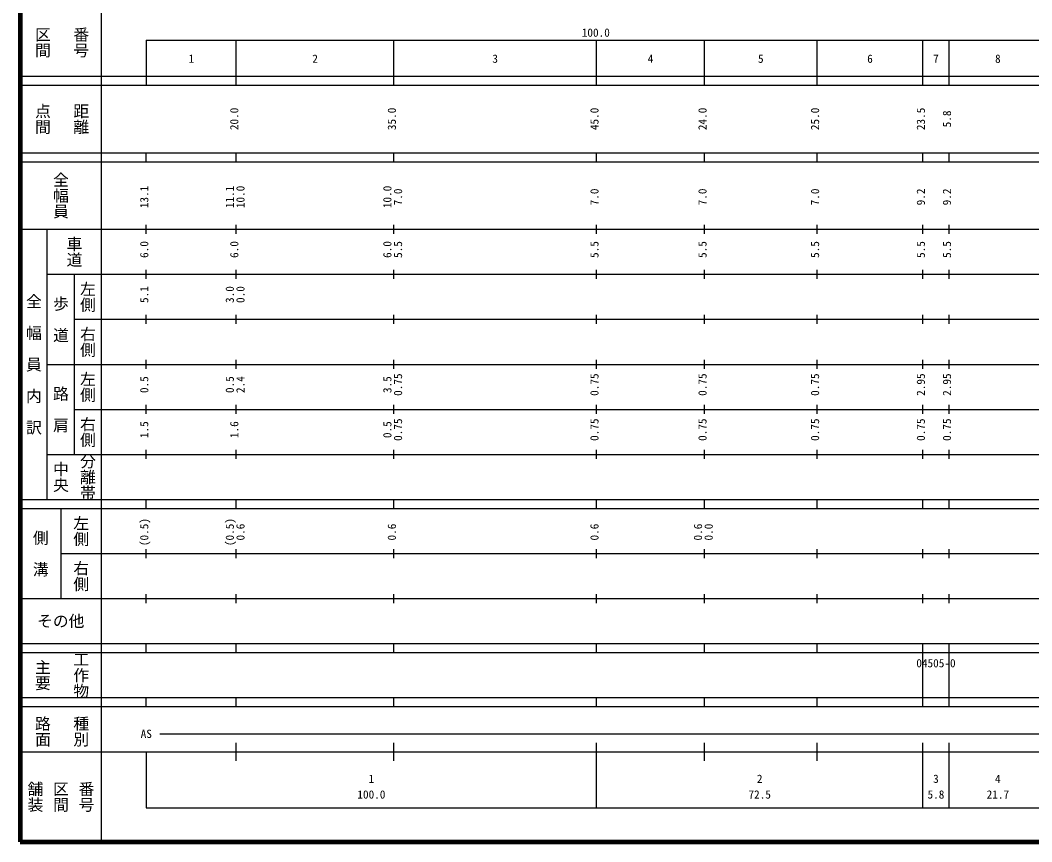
# Model space of a CAD drawing. Units: millimetres on the paper, enlarged 1000 times. Extents: x 40000 to 680000, y 20000 to 380000.
# Drawn here: x 40000 to 264682, y 20000 to 202409 of the extents above; entities that cross this region are included whole.
import ezdxf
from ezdxf.enums import TextEntityAlignment as Align

# ---------------------------------------------------------------- set-up
doc = ezdxf.new("R2010")
doc.units = ezdxf.units.MM
doc.header["$LTSCALE"] = 1000
doc.layers.add('M-TTL', color=2, linetype='Continuous', lineweight=140)
doc.layers.add('M-TTL-BAND', color=7, linetype='Continuous', lineweight=25)
doc.styles.add('@ＭＳ ゴシック', font='')
doc.styles.add('ＭＳ ゴシック', font='')
doc.styles.get('@ＭＳ ゴシック').set_extended_font_data('@MS Gothic')
doc.styles.get('ＭＳ ゴシック').set_extended_font_data('MS Gothic')

msp = doc.modelspace()

# ---------------------------------------------------------------- linework, layer by layer
at = {"layer": 'M-TTL'}
for p, q in [((40000, 380000), (40000, 20000)), ((40000, 20000), (680000, 20000))]:
    msp.add_line(p, q, dxfattribs=at)
at = {"layer": 'M-TTL-BAND'}
for p, q in [((58000, 370000), (58000, 20000)), ((68000, 198000), (579000, 198000)), ((68000, 198000), (68000, 188000)), ((88000, 188000), (88000, 198000)), ((123000, 188000), (123000, 198000)), ((168000, 188000), (168000, 198000)), ((192000, 188000), (192000, 198000)), ((217000, 188000), (217000, 198000)), ((240500, 188000), (240500, 198000)), ((246300, 188000), (246300, 198000)), ((40000, 190000), (579000, 190000)), ((40000, 188000), (579000, 188000)), ((40000, 173000), (579000, 173000)), ((40000, 171000), (579000, 171000)), ((68000, 171000), (68000, 173000)), ((88000, 171000), (88000, 173000)), ((123000, 171000), (123000, 173000)), ((168000, 171000), (168000, 173000)), ((192000, 171000), (192000, 173000)), ((217000, 171000), (217000, 173000)), ((240500, 171000), (240500, 173000)), ((246300, 171000), (246300, 173000)), ((40000, 156000), (579000, 156000)), ((46000, 96000), (46000, 156000)), ((68000, 155000), (68000, 157000)), ((88000, 155000), (88000, 157000)), ((123000, 155000), (123000, 157000)), ((168000, 155000), (168000, 157000)), ((192000, 155000), (192000, 157000)), ((217000, 155000), (217000, 157000)), ((240500, 155000), (240500, 157000)), ((246300, 155000), (246300, 157000)), ((68000, 145000), (68000, 147000)), ((88000, 145000), (88000, 147000)), ((123000, 145000), (123000, 147000)), ((168000, 145000), (168000, 147000)), ((192000, 145000), (192000, 147000)), ((217000, 145000), (217000, 147000)), ((240500, 145000), (240500, 147000)), ((246300, 145000), (246300, 147000)), ((46000, 146000), (579000, 146000)), ((52000, 146000), (52000, 106000)), ((52000, 136000), (579000, 136000)), ((68000, 135000), (68000, 137000)), ((88000, 135000), (88000, 137000)), ((123000, 135000), (123000, 137000)), ((168000, 135000), (168000, 137000)), ((192000, 135000), (192000, 137000)), ((217000, 135000), (217000, 137000)), ((240500, 135000), (240500, 137000)), ((246300, 135000), (246300, 137000)), ((46000, 126000), (579000, 126000)), ((68000, 125000), (68000, 127000)), ((88000, 125000), (88000, 127000)), ((123000, 125000), (123000, 127000)), ((168000, 125000), (168000, 127000)), ((192000, 125000), (192000, 127000)), ((217000, 125000), (217000, 127000)), ((240500, 125000), (240500, 127000)), ((246300, 125000), (246300, 127000)), ((68000, 115000), (68000, 117000)), ((88000, 115000), (88000, 117000)), ((123000, 115000), (123000, 117000)), ((168000, 115000), (168000, 117000)), ((192000, 115000), (192000, 117000)), ((217000, 115000), (217000, 117000)), ((240500, 115000), (240500, 117000)), ((246300, 115000), (246300, 117000)), ((52000, 116000), (579000, 116000)), ((46000, 106000), (579000, 106000)), ((68000, 105000), (68000, 107000)), ((88000, 105000), (88000, 107000)), ((123000, 105000), (123000, 107000)), ((168000, 105000), (168000, 107000)), ((192000, 105000), (192000, 107000)), ((217000, 105000), (217000, 107000)), ((240500, 105000), (240500, 107000)), ((246300, 105000), (246300, 107000)), ((40000, 96000), (579000, 96000)), ((68000, 94000), (68000, 96000)), ((88000, 94000), (88000, 96000)), ((123000, 94000), (123000, 96000)), ((168000, 94000), (168000, 96000)), ((192000, 94000), (192000, 96000)), ((217000, 94000), (217000, 96000)), ((240500, 94000), (240500, 96000)), ((246300, 94000), (246300, 96000)), ((40000, 94000), (579000, 94000)), ((49000, 94000), (49000, 74000)), ((49000, 84000), (579000, 84000)), ((68000, 83000), (68000, 85000)), ((88000, 83000), (88000, 85000)), ((123000, 83000), (123000, 85000)), ((168000, 83000), (168000, 85000)), ((192000, 83000), (192000, 85000)), ((217000, 83000), (217000, 85000)), ((240500, 83000), (240500, 85000)), ((246300, 83000), (246300, 85000)), ((68000, 73000), (68000, 75000)), ((88000, 73000), (88000, 75000)), ((123000, 73000), (123000, 75000)), ((168000, 73000), (168000, 75000)), ((192000, 73000), (192000, 75000)), ((217000, 73000), (217000, 75000)), ((240500, 73000), (240500, 75000)), ((246300, 73000), (246300, 75000)), ((40000, 74000), (579000, 74000)), ((40000, 64000), (579000, 64000)), ((68000, 62000), (68000, 64000)), ((88000, 62000), (88000, 64000)), ((123000, 62000), (123000, 64000)), ((168000, 62000), (168000, 64000)), ((192000, 62000), (192000, 64000)), ((217000, 62000), (217000, 64000)), ((240500, 62000), (240500, 64000)), ((246300, 62000), (246300, 64000)), ((40000, 62000), (579000, 62000)), ((240500, 52000), (240500, 62000)), ((246300, 52000), (246300, 62000)), ((40000, 52000), (579000, 52000)), ((68000, 50000), (68000, 52000)), ((88000, 50000), (88000, 52000)), ((123000, 50000), (123000, 52000)), ((168000, 50000), (168000, 52000)), ((192000, 50000), (192000, 52000)), ((217000, 50000), (217000, 52000)), ((240500, 50000), (240500, 52000)), ((246300, 50000), (246300, 52000)), ((40000, 50000), (579000, 50000)), ((71000, 44000), (565000, 44000)), ((88000, 38000), (88000, 42000)), ((123000, 38000), (123000, 42000)), ((168000, 27500), (168000, 42000)), ((192000, 38000), (192000, 42000)), ((217000, 38000), (217000, 42000)), ((240500, 27500), (240500, 42000)), ((246300, 27500), (246300, 42000)), ((40000, 40000), (579000, 40000)), ((68000, 40000), (68000, 27500)), ((68000, 27500), (579000, 27500))]:
    msp.add_line(p, q, dxfattribs=at)

# ---------------------------------------------------------------- texts
at = {"layer": 'M-TTL-BAND', "style": '@ＭＳ ゴシック'}
for s, p in [('区間', (45000, 197500)), ('番号', (53500, 197500)), ('点間', (45000, 180500)), ('距離', (53500, 180500)), ('全幅員', (49000, 163500)), ('車道', (52000, 151000)), ('左側', (55000, 141000)), ('全\u3000幅\u3000員\u3000内\u3000訳', (43000, 126000)), ('歩\u3000道', (49000, 136000)), ('右側', (55000, 131000)), ('左側', (55000, 121000)), ('路\u3000肩', (49000, 116000)), ('右側', (55000, 111000)), ('分離帯', (55000, 101000)), ('中央', (49000, 101000)), ('左側', (53500, 89000)), ('側\u3000溝', (44500, 84000)), ('右側', (53500, 79000)), ('工作物', (53500, 57000)), ('主要', (45000, 57000)), ('路面', (45000, 44500)), ('種別', (53500, 44500)), ('舗装', (43333, 30000)), ('区間', (49000, 30000)), ('番号', (54667, 30000))]:
    msp.add_text(s, height=2566, rotation=270, dxfattribs=at).set_placement(p, align=Align.MIDDLE_CENTER)
at = {"layer": 'M-TTL-BAND', "style": 'ＭＳ ゴシック'}
for s, p in [('100.0', (167844, 198195)), ('1', (78000, 192405)), ('2', (105500, 192405)), ('3', (145500, 192405)), ('4', (180000, 192405)), ('5', (204500, 192405)), ('6', (228750, 192405)), ('7', (243400, 192405)), ('8', (257150, 192405)), ('AS', (68000, 42500)), ('1', (118000, 32523)), ('2', (204250, 32523)), ('3', (243400, 32523)), ('4', (257150, 32523)), ('100.0', (118000, 29033)), ('72.5', (204250, 29033)), ('5.8', (243400, 29033)), ('21.7', (257150, 29033))]:
    msp.add_text(s, height=1833, dxfattribs=at).set_placement(p, align=Align.BOTTOM_CENTER)
for s, p in [('20.0', (89000, 180500)), ('35.0', (124000, 180500)), ('45.0', (169000, 180500)), ('24.0', (193000, 180500)), ('25.0', (218000, 180500)), ('23.5', (241500, 180500)), ('5.8', (247300, 180500)), ('13.1', (69000, 163174)), ('11.1', (88000, 163174)), ('10.0', (90370, 163174)), ('10.0', (123000, 163174)), ('7.0', (125370, 163174)), ('7.0', (169000, 163174)), ('7.0', (193000, 163174)), ('7.0', (218000, 163174)), ('9.2', (241500, 163174)), ('9.2', (247300, 163174)), ('6.0', (69000, 151500)), ('6.0', (89000, 151500)), ('6.0', (123000, 151500)), ('5.5', (125370, 151500)), ('5.5', (169000, 151500)), ('5.5', (193000, 151500)), ('5.5', (218000, 151500)), ('5.5', (241500, 151500)), ('5.5', (247300, 151500)), ('5.1', (69000, 141500)), ('3.0', (88000, 141500)), ('0.0', (90370, 141500)), ('0.75', (125370, 121500)), ('0.75', (169000, 121500)), ('0.75', (193000, 121500)), ('0.75', (218000, 121500)), ('2.95', (241500, 121500)), ('2.95', (247300, 121500)), ('0.5', (69000, 121500)), ('0.5', (88000, 121500)), ('2.4', (90370, 121500)), ('3.5', (123000, 121500)), ('1.5', (69000, 111500)), ('1.6', (89000, 111500)), ('0.5', (123000, 111500)), ('0.75', (125370, 111500)), ('0.75', (169000, 111500)), ('0.75', (193000, 111500)), ('0.75', (218000, 111500)), ('0.75', (241500, 111500)), ('0.75', (247300, 111500)), ('(0.5)', (69000, 88764)), ('(0.5)', (88000, 88764)), ('0.6', (90370, 88764)), ('0.6', (124000, 88764)), ('0.6', (169000, 88764)), ('0.6', (192000, 88764)), ('0.0', (194370, 88764))]:
    msp.add_text(s, height=1833, rotation=90, dxfattribs=at).set_placement(p, align=Align.BOTTOM_CENTER)
for s, height, p in [('その他', 2566, (49000, 69000)), ('04505-0', 1833, (243400, 59655))]:
    msp.add_text(s, height=height, dxfattribs=at).set_placement(p, align=Align.MIDDLE_CENTER)

doc.saveas('drawing.dxf')
